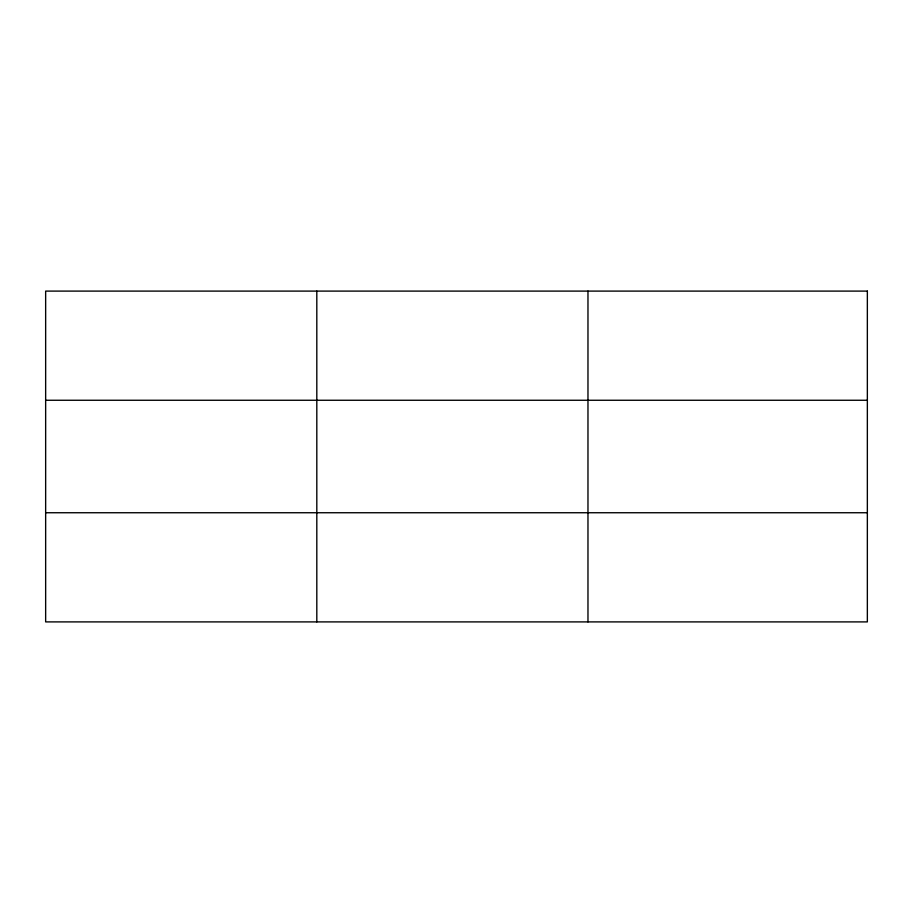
<?xml version="1.0" encoding="UTF-8"?>
<svg xmlns="http://www.w3.org/2000/svg" width="913" height="913" viewBox="0 0 913 913"><rect width="100%" height="100%" fill="white"/><g stroke="black" fill="none" stroke-linecap="round" stroke-linejoin="round"><path stroke-width="1.37" d="M316.811 621.901L316.811 291.099M587.972 621.901L587.972 291.099M45.65 400.259L867.35 400.259M45.65 512.741L867.35 512.741M867.35 291.099L867.35 621.901L45.65 621.901L45.65 291.099L867.35 291.099"/></g></svg>
